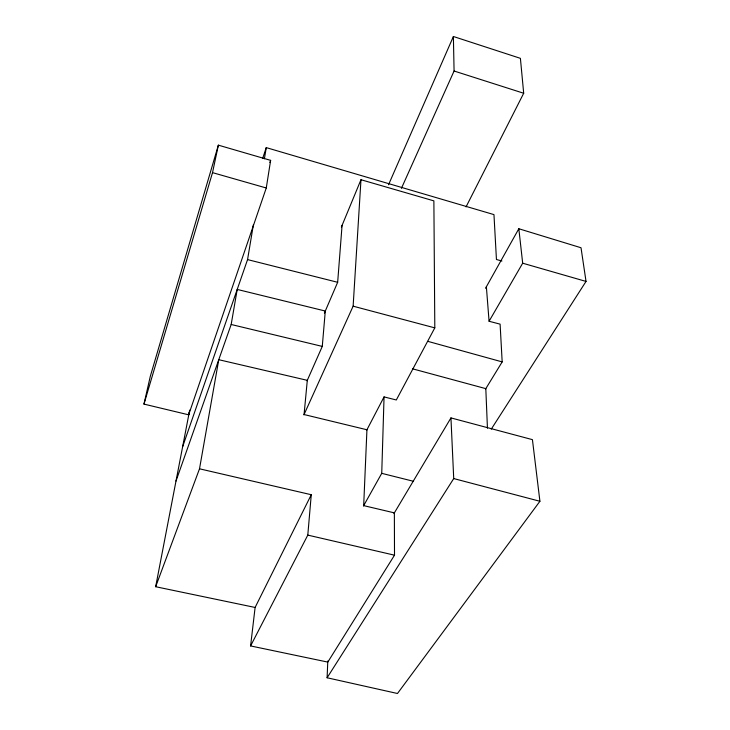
<?xml version="1.0" encoding="UTF-8"?>
<svg xmlns="http://www.w3.org/2000/svg" width="730" height="730" viewBox="0 0 730 730"><rect width="100%" height="100%" fill="white"/><g stroke="black" fill="none" stroke-linecap="round" stroke-linejoin="round"><path stroke-width="1.09" d="M363.458 506.036L381.735 473.341L384.053 396.901L396.308 399.976L434.806 327.87L433.875 200.869L360.976 179.726L341.385 227.048M393.963 513.546L450.948 417.907L532.426 439.642L539.917 501.273L397.476 693.5L327.104 677.769L327.797 661.006M303.908 414.868L353.128 306.18L360.976 179.726M324.394 313.115L337.661 282.291L342.069 225.397M307.093 380.804L322.277 346.403L325.288 311.035L237.213 289.427L231.173 324.485L175.994 481.061L155.663 586.719L255.108 607.46L311.263 494.721L199.509 468.806L155.663 586.719M199.509 468.806L218.763 359.698L307.303 380.33L304.063 414.54L366.935 429.769L363.686 505.625L394.364 512.871L394.51 555.183L327.807 662.092L250.591 645.931L307.795 535.108L311.263 494.721M250.591 645.931L255.108 607.46M266.267 187.984L270.629 160.363L218.361 145.151L150.28 376.397L143.965 404.101L188.659 414.822L266.267 187.984L212.521 172.636L218.361 145.151M175.994 481.061L182.637 446.714L247.561 259.597L253.356 224.886M264.388 158.811L266.258 147.615L493.964 214.611L496.446 259.497L501.921 261.021M188.659 414.822L189.079 412.605M182.637 446.714L189.69 410.105M143.965 404.101L212.521 172.636M262.672 158.428L266.258 147.615M269.899 162.525L270.629 160.363M388.524 184.772L453.385 36.5L520.399 58.336L523.693 93.248L466.041 206.9M401.4 188.376L454.078 71.011L453.385 36.5M366.725 430.171L384.053 396.901M485.541 288.259L518.829 228.745L581.016 247.753L586.035 281.424L491.253 429.167M489.082 321.255L522.68 263.202L518.829 228.745M485.514 389.126L502.176 361.898L500.105 324.147L489.073 321.264L486.372 286.771M327.104 677.769L453.722 478.57L450.948 417.907M307.795 535.108L394.51 555.183M231.173 324.485L322.277 346.403M381.735 473.341L413.582 481.316M247.561 259.597L337.661 282.291M453.722 478.57L539.917 501.273M353.128 306.18L434.806 327.87M412.459 368.796L485.806 388.643L487.448 428.218M427.908 341.366L502.176 361.898M522.68 263.202L586.035 281.424M454.078 71.011L523.693 93.248"/></g></svg>
